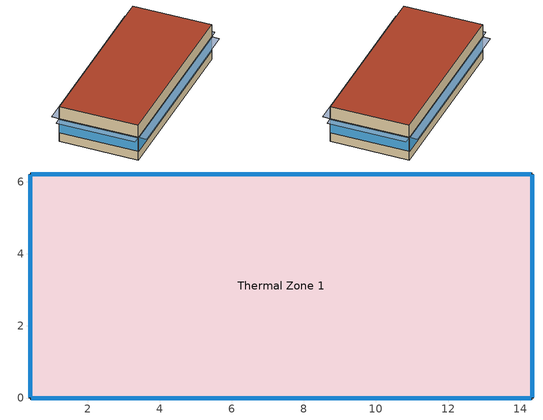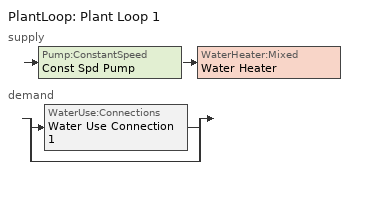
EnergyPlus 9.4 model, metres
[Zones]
Thermal Zone 1
 floor ground (ExtSlabCarpet 4in ClimateZone 1-8): 14.34,6.22 14.34,0 0.41,0 0.41,6.22 z0
 wall outside (ASHRAE 189.1-2009 ExtWall Mass ClimateZone 1): 14.34,6.22 0.41,6.22 0.41,0 14.34,0 14.34,6.22 z0:3.05
 window (ASHRAE 189.1-2009 ExtWindow ClimateZone 1): 14.31,6.22 0.43,6.22 / 0.43,0 14.31,0 z0.76:1.98; 14.34,0.03 14.34,6.19 / 0.41,6.19 0.41,0.03 z0.76:1.99
 roof outside (ASHRAE 189.1-2009 ExtRoof IEAD ClimateZone 1): 14.34,0 14.34,6.22 0.41,6.22 0.41,0 z3.05
shading: 0.41,0.03 0.41,6.19 -0.21,6.19 -0.21,0.03 z1.99; 14.31,-0.61 14.31,0 0.43,0 0.43,-0.61 z1.98; 14.31,6.22 14.31,6.83 0.43,6.83 0.43,6.22 z1.98; 14.95,0.03 14.95,6.19 14.34,6.19 14.34,0.03 z1.99
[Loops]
PlantLoop 'Plant Loop 1'
 supply: Pump:ConstantSpeed 'Const Spd Pump' > WaterHeater:Mixed 'Water Heater'
 demand: split
  | WaterUse:Connections 'Water Use Connection 1'
  | bypass
[Building]
Building 1
[Site:Location]
Denver Centennial  Golden   Nr: Latitude {deg}=39.74; Longitude {deg}=-105.18; Time Zone {hr}=-7; Elevation {m}=1829
[SizingPeriod:DesignDay] Day of Month=21; Dry-Bulb Temperature Range Modifier Type=DefaultMultipliers; Barometric Pressure {Pa}=81198; Rain Indicator=No; Snow Indicator=No; Daylight Saving Time Indicator=No
Name | Month | Day Type | Maximum Dry-Bulb Temperature {C} | Daily Dry-Bulb Temperature Range {deltaC} | Humidity Condition Type | Wetbulb or DewPoint at Maximum Dry-Bulb {C} | Wind Speed {m/s} | Wind Direction {deg} | Solar Model Indicator | ASHRAE Clear Sky Optical Depth for Beam Irradiance (taub) | ASHRAE Clear Sky Optical Depth for Diffuse Irradiance (taud) | Enthalpy at Maximum Dry-Bulb {J/kg} | Sky Clearness
Denver Centennial  Golden   N Ann Clg .4% Condns DB=>MWB | 7 | SummerDesignDay | 33 | 15.2 | Wetbulb | 15.7 | 4.9 | 0 | ASHRAETau | 0.424 | 2.025
Denver Centennial  Golden   N Ann Clg .4% Condns DP=>MDB | 7 | SummerDesignDay | 20.2 | 15.2 | Dewpoint | 16.1 | 4.9 | 0 | ASHRAETau | 0.424 | 2.025
Denver Centennial  Golden   N Ann Clg .4% Condns Enth=>MDB | 7 | SummerDesignDay | 27.3 | 15.2 | Enthalpy |  | 4.9 | 0 | ASHRAETau | 0.424 | 2.025 | 59700
Denver Centennial  Golden   N Ann Clg .4% Condns WB=>MDB | 7 | SummerDesignDay | 27.3 | 15.2 | Wetbulb | 18.4 | 4.9 | 0 | ASHRAETau | 0.424 | 2.025
Denver Centennial  Golden   N Ann Htg 99.6% Condns DB | 12 | WinterDesignDay | -18.8 | 0 | Wetbulb | -18.8 | 3 | 340 | ASHRAEClearSky |  |  |  | 0
Denver Centennial  Golden   N Ann Htg Wind 99.6% Condns WS=>MCDB | 12 | WinterDesignDay | 3.9 | 0 | Wetbulb | 3.9 | 12.2 | 340 | ASHRAEClearSky |  |  |  | 0
Denver Centennial  Golden   N Ann Hum_n 99.6% Condns DP=>MCDB | 12 | WinterDesignDay | -10.9 | 0 | Dewpoint | -21.6 | 3 | 340 | ASHRAEClearSky |  |  |  | 0
[Material] Thermal Absorptance=0.9
Name | Roughness | Thickness {m} | Conductivity {W/m-K} | Density {kg/m3} | Specific Heat {J/kg-K} | Solar Absorptance | Visible Absorptance
1/2IN Gypsum | Smooth | 0.0127 | 0.16 | 784.9 | 830 | 0.4 | 0.4
1IN Stucco | Smooth | 0.0253 | 0.6918 | 1858 | 837 | 0.92 | 0.92
8IN Concrete HW | MediumRough | 0.2033 | 1.7296 | 2243 | 837 | 0.65 | 0.65
MAT-CC05 4 HW CONCRETE | Rough | 0.1016 | 1.311 | 2240 | 836.8 | 0.85 | 0.85
Metal Decking | MediumSmooth | 0.0015 | 45.006 | 7680 | 418.4 | 0.6 | 0.6
Roof Insulation [18] | MediumRough | 0.1693 | 0.049 | 265 | 836.8 | 0.7 | 0.7
Roof Membrane | VeryRough | 0.0095 | 0.16 | 1121.29 | 1460 | 0.7 | 0.7
Wall Insulation [31] | MediumRough | 0.0337 | 0.0432 | 91 | 837 | 0.5 | 0.5
[Material:NoMass]
CP02 CARPET PAD: Roughness=Smooth; Thermal Resistance {m2-K/W}=0.1; Thermal Absorptance=0.9; Solar Absorptance=0.8; Visible Absorptance=0.8
[WindowMaterial:Glazing]
Theoretical Glass [167]: Optical Data Type=SpectralAverage; Thickness {m}=0.003; Solar Transmittance at Normal Incidence=0.2374; Front Side Solar Reflectance at Normal Incidence=0.7126; Back Side Solar Reflectance at Normal Incidence=0; Visible Transmittance at Normal Incidence=0.2512; Front Side Visible Reflectance at Normal Incidence=0.6988; Back Side Visible Reflectance at Normal Incidence=0; Infrared Transmittance at Normal Incidence=0; Front Side Infrared Hemispherical Emissivity=0.985; Back Side Infrared Hemispherical Emissivity=0.985; Conductivity {W/m-K}=2.1073; Dirt Correction Factor for Solar and Visible Transmittance=1; Solar Diffusing=No
[Construction]
ASHRAE 189.1-2009 ExtRoof IEAD ClimateZone 1: Roof Membrane, Roof Insulation [18], Metal Decking
ASHRAE 189.1-2009 ExtWall Mass ClimateZone 1: 1IN Stucco, 8IN Concrete HW, Wall Insulation [31], 1/2IN Gypsum
ASHRAE 189.1-2009 ExtWindow ClimateZone 1: Theoretical Glass [167]
ExtSlabCarpet 4in ClimateZone 1-8: MAT-CC05 4 HW CONCRETE, CP02 CARPET PAD
[Zone]
Thermal Zone 1: Multiplier=1; Part of Total Floor Area=Yes
[ZoneControl:Thermostat]
Thermal Zone 1 Thermostat: Zone or ZoneList=Thermal Zone 1; Control Type Schedule=Thermal Zone 1 Thermostat Schedule; Control 1=Thermal Zone 1 Thermostat 1; Temperature Difference Between Cutout And Setpoint {deltaC}=0
[ThermostatSetpoint:DualSetpoint]
Thermal Zone 1 Thermostat 1: Heating Setpoint Temperature Schedule=Large Office HtgSetp; Cooling Setpoint Temperature Schedule=Large Office ClgSetp
[Sizing:Zone]
Thermal Zone 1: Zone Cooling Design Supply Air Temperature Input Method=SupplyAirTemperature; Zone Cooling Design Supply Air Temperature {C}=14; Zone Cooling Design Supply Air Temperature Difference {deltaC}=11.11; Zone Heating Design Supply Air Temperature Input Method=SupplyAirTemperature; Zone Heating Design Supply Air Temperature {C}=40; Zone Heating Design Supply Air Temperature Difference {deltaC}=11.11; Zone Cooling Design Supply Air Humidity Ratio {kgWater/kgDryAir}=0.0085; Zone Heating Design Supply Air Humidity Ratio {kgWater/kgDryAir}=0.008; Design Specification Outdoor Air Object=189.1-2009 - Office - BreakRoom - CZ1-3 Ventilation; Cooling Design Air Flow Method=DesignDay; Cooling Design Air Flow Rate {m3/s}=0; Cooling Minimum Air Flow per Zone Floor Area {m3/s-m2}=0.000762; Cooling Minimum Air Flow {m3/s}=0; Cooling Minimum Air Flow Fraction=0; Heating Design Air Flow Method=DesignDay; Heating Design Air Flow Rate {m3/s}=0; Heating Maximum Air Flow per Zone Floor Area {m3/s-m2}=0.002032; Heating Maximum Air Flow {m3/s}=0.141576; Heating Maximum Air Flow Fraction=0.3; Account for Dedicated Outdoor Air System=No
[DesignSpecification:OutdoorAir]
189.1-2009 - Office - BreakRoom - CZ1-3 Ventilation: Outdoor Air Method=Sum; Outdoor Air Flow per Person {m3/s-person}=0.00707921; Outdoor Air Flow per Zone Floor Area {m3/s-m2}=0; Outdoor Air Flow per Zone {m3/s}=0; Outdoor Air Flow Air Changes per Hour {1/hr}=0
[ZoneVentilation:DesignFlowRate]
Thermal Zone 1 Ventilation per Person: Zone or ZoneList=Thermal Zone 1; Schedule=Office Misc Occ; Design Flow Rate Calculation Method=Flow/Person; Flow Rate per Person {m3/s-person}=0.00707921
[PlantLoop]
Plant Loop 1: Fluid Type=Water; Plant Equipment Operation Scheme=Plant Loop 1 Operation Schemes; Maximum Loop Temperature {C}=100; Minimum Loop Temperature {C}=0; Maximum Loop Flow Rate {m3/s}=Autosize; Minimum Loop Flow Rate {m3/s}=0; Plant Loop Volume {m3}=Autocalculate; Load Distribution Scheme=Optimal; Plant Loop Demand Calculation Scheme=SingleSetpoint
[Sizing:Plant]
Plant Loop 1: Loop Type=Heating; Design Loop Exit Temperature {C}=82; Loop Design Temperature Difference {deltaC}=11; Sizing Option=NonCoincident; Zone Timesteps in Averaging Window=1; Coincident Sizing Factor Mode=None
[Pump:ConstantSpeed]
Const Spd Pump: Design Flow Rate {m3/s}=Autosize; Design Pump Head {Pa}=179352; Design Power Consumption {W}=Autosize; Motor Efficiency=0.9; Fraction of Motor Inefficiencies to Fluid Stream=0; Pump Control Type=Intermittent; Design Power Sizing Method=PowerPerFlowPerPressure; Design Electric Power per Unit Flow Rate {W/(m3/s)}=348701.1; Design Shaft Power per Unit Flow Rate per Unit Head {W-s/m3-Pa}=1.28205
[WaterHeater:Mixed]
Water Heater: Tank Volume {m3}=0.3785; Setpoint Temperature Schedule=Water Heater Setpoint Temperature; Deadband Temperature Difference {deltaC}=2; Maximum Temperature Limit {C}=82.22; Heater Control Type=Cycle; Heater Maximum Capacity {W}=845000; Heater Ignition Minimum Flow Rate {m3/s}=0; Heater Ignition Delay {s}=0; Heater Fuel Type=NaturalGas; Heater Thermal Efficiency=0.8; Off Cycle Parasitic Fuel Consumption Rate {W}=20; Off Cycle Parasitic Fuel Type=NaturalGas; Off Cycle Parasitic Heat Fraction to Tank=0.8; On Cycle Parasitic Fuel Consumption Rate {W}=0; On Cycle Parasitic Fuel Type=NaturalGas; On Cycle Parasitic Heat Fraction to Tank=0; Ambient Temperature Indicator=Schedule; Ambient Temperature Schedule=Water Heater Ambient Temperature; Off Cycle Loss Coefficient to Ambient Temperature {W/K}=6; Off Cycle Loss Fraction to Zone=1; On Cycle Loss Coefficient to Ambient Temperature {W/K}=6; On Cycle Loss Fraction to Zone=1; Use Side Effectiveness=1; Source Side Effectiveness=1; Use Side Design Flow Rate {m3/s}=Autosize; Source Side Design Flow Rate {m3/s}=Autosize; Indirect Water Heating Recovery Time {hr}=1.5; Source Side Flow Control Mode=IndirectHeatPrimarySetpoint
[WaterUse:Connections]
Water Use Connection 1: Water Use Equipment Name 1=Water Fixture 2
[WaterUse:Equipment]
Water Fixture 2: Peak Flow Rate {m3/s}=6.31e-05
[PlantEquipmentOperationSchemes]
Plant Loop 1 Operation Schemes: Control Scheme Object Type 1=PlantEquipmentOperation:HeatingLoad; Control Scheme Name 1=Plant Loop 1 Heating Operation Scheme; Control Scheme Schedule Name 1=Always On Discrete
[PlantEquipmentOperation:HeatingLoad]
Plant Loop 1 Heating Operation Scheme: Load Range Lower Limit 1 {W}=0; Load Range Upper Limit 1 {W}=1000000000; Range Equipment List Name 1=Plant Loop 1 Heating Equipment List
[PlantEquipmentList]
Plant Loop 1 Heating Equipment List: WaterHeater:Mixed, Water Heater
[SetpointManager:Scheduled]
Scheduled CHW Temp: Control Variable=Temperature; Schedule=Chilled Water Temperature
[Schedule:Compact]
Thermal Zone 1 Thermostat Schedule: Through: 12/31, For: AllDays, Until: 24:00, 4
[Schedule:Day:Interval]
Large Office HtgSetp Default Schedule: No, 06:00, 15.6, 22:00, 21, 24:00, 15.6
Large Office HtgSetp Rule 2 Day Schedule: No, 06:00, 15.6, 18:00, 21, 24:00, 15.6
Large Office HtgSetp Rule 1 Day Schedule; Large Office HtgSetp Summer Design Day: No, 24:00, 15.6
Large Office HtgSetp Winter Design Day: No, 24:00, 21
Large Office ClgSetp Default Schedule; Large Office ClgSetp Summer Design Day: No, 06:00, 26.7, 22:00, 24, 24:00, 26.7
Large Office ClgSetp Rule 2 Day Schedule: No, 06:00, 26.7, 18:00, 24, 24:00, 26.7
Large Office ClgSetp Rule 1 Day Schedule; Large Office ClgSetp Winter Design Day: No, 24:00, 26.7
Chilled Water Temperature Default; Chilled Water Temperature Summer Design Day; Chilled Water Temperature Winter Design Day: No, 24:00, 6.7
Office Bldg Occ Default Schedule 1: No, 06:00, 0, 07:00, 0.1, 08:00, 0.2, 20:00, 0.4, 22:00, 0.1, 24:00, 0.05
Office Bldg Occ Rule 1 Day Schedule 1; Office Bldg Occ Winter Design Day 1: No, 24:00, 0
Office Bldg Occ Rule 2 Day Schedule 1: No, 06:00, 0, 08:00, 0.1, 14:00, 0.25, 17:00, 0.1, 24:00, 0
Office Bldg Occ Summer Design Day 1: No, 06:00, 0, 22:00, 1, 24:00, 0.05
Water Heater Ambient Temperature Default: No, 24:00, 22
Water Heater Setpoint Temperature Default: No, 24:00, 60
[Schedule:Week:Daily]
Large Office HtgSetp Week Rule - Jan1-Jan4: Large Office HtgSetp Default Schedule, Large Office HtgSetp Default Schedule, Large Office HtgSetp Default Schedule, Large Office HtgSetp Default Schedule, Large Office HtgSetp Default Schedule, Large Office HtgSetp Default Schedule, Large Office HtgSetp Rule 2 Day Schedule, Large Office HtgSetp Default Schedule, Large Office HtgSetp Summer Design Day, Large Office HtgSetp Winter Design Day, Large Office HtgSetp Default Schedule, Large Office HtgSetp Default Schedule
Large Office HtgSetp Week Rule - Jan5-Dec31: Large Office HtgSetp Rule 1 Day Schedule, Large Office HtgSetp Default Schedule, Large Office HtgSetp Default Schedule, Large Office HtgSetp Default Schedule, Large Office HtgSetp Default Schedule, Large Office HtgSetp Default Schedule, Large Office HtgSetp Rule 2 Day Schedule, Large Office HtgSetp Default Schedule, Large Office HtgSetp Summer Design Day, Large Office HtgSetp Winter Design Day, Large Office HtgSetp Default Schedule, Large Office HtgSetp Default Schedule
Large Office ClgSetp Week Rule - Jan1-Jan4: Large Office ClgSetp Default Schedule, Large Office ClgSetp Default Schedule, Large Office ClgSetp Default Schedule, Large Office ClgSetp Default Schedule, Large Office ClgSetp Default Schedule, Large Office ClgSetp Default Schedule, Large Office ClgSetp Rule 2 Day Schedule, Large Office ClgSetp Default Schedule, Large Office ClgSetp Summer Design Day, Large Office ClgSetp Winter Design Day, Large Office ClgSetp Default Schedule, Large Office ClgSetp Default Schedule
Large Office ClgSetp Week Rule - Jan5-Dec31: Large Office ClgSetp Rule 1 Day Schedule, Large Office ClgSetp Default Schedule, Large Office ClgSetp Default Schedule, Large Office ClgSetp Default Schedule, Large Office ClgSetp Default Schedule, Large Office ClgSetp Default Schedule, Large Office ClgSetp Rule 2 Day Schedule, Large Office ClgSetp Default Schedule, Large Office ClgSetp Summer Design Day, Large Office ClgSetp Winter Design Day, Large Office ClgSetp Default Schedule, Large Office ClgSetp Default Schedule
Chilled Water Temperature Week Rule - Jan1-Dec31: Chilled Water Temperature Default, Chilled Water Temperature Default, Chilled Water Temperature Default, Chilled Water Temperature Default, Chilled Water Temperature Default, Chilled Water Temperature Default, Chilled Water Temperature Default, Chilled Water Temperature Default, Chilled Water Temperature Summer Design Day, Chilled Water Temperature Winter Design Day, Chilled Water Temperature Default, Chilled Water Temperature Default
Office Misc Occ Week Rule - Jan1-Jan4: Office Bldg Occ Default Schedule 1, Office Bldg Occ Default Schedule 1, Office Bldg Occ Default Schedule 1, Office Bldg Occ Default Schedule 1, Office Bldg Occ Default Schedule 1, Office Bldg Occ Default Schedule 1, Office Bldg Occ Rule 2 Day Schedule 1, Office Bldg Occ Default Schedule 1, Office Bldg Occ Summer Design Day 1, Office Bldg Occ Winter Design Day 1, Office Bldg Occ Default Schedule 1, Office Bldg Occ Default Schedule 1
Office Misc Occ Week Rule - Jan5-Dec31: Office Bldg Occ Rule 1 Day Schedule 1, Office Bldg Occ Default Schedule 1, Office Bldg Occ Default Schedule 1, Office Bldg Occ Default Schedule 1, Office Bldg Occ Default Schedule 1, Office Bldg Occ Default Schedule 1, Office Bldg Occ Rule 2 Day Schedule 1, Office Bldg Occ Default Schedule 1, Office Bldg Occ Summer Design Day 1, Office Bldg Occ Winter Design Day 1, Office Bldg Occ Default Schedule 1, Office Bldg Occ Default Schedule 1
Water Heater Ambient Temperature Week Rule - Jan1-Dec31: Water Heater Ambient Temperature Default, Water Heater Ambient Temperature Default, Water Heater Ambient Temperature Default, Water Heater Ambient Temperature Default, Water Heater Ambient Temperature Default, Water Heater Ambient Temperature Default, Water Heater Ambient Temperature Default, Water Heater Ambient Temperature Default, Water Heater Ambient Temperature Default, Water Heater Ambient Temperature Default, Water Heater Ambient Temperature Default, Water Heater Ambient Temperature Default
Water Heater Setpoint Temperature Week Rule - Jan1-Dec31: Water Heater Setpoint Temperature Default, Water Heater Setpoint Temperature Default, Water Heater Setpoint Temperature Default, Water Heater Setpoint Temperature Default, Water Heater Setpoint Temperature Default, Water Heater Setpoint Temperature Default, Water Heater Setpoint Temperature Default, Water Heater Setpoint Temperature Default, Water Heater Setpoint Temperature Default, Water Heater Setpoint Temperature Default, Water Heater Setpoint Temperature Default, Water Heater Setpoint Temperature Default
[Schedule:Year]
Large Office HtgSetp: Large Office HtgSetp Week Rule - Jan1-Jan4, 1, 1, 1, 4, Large Office HtgSetp Week Rule - Jan5-Dec31, 1, 5, 12, 31
Large Office ClgSetp: Large Office ClgSetp Week Rule - Jan1-Jan4, 1, 1, 1, 4, Large Office ClgSetp Week Rule - Jan5-Dec31, 1, 5, 12, 31
Chilled Water Temperature: Chilled Water Temperature Week Rule - Jan1-Dec31, 1, 1, 12, 31
Office Misc Occ: Office Misc Occ Week Rule - Jan1-Jan4, 1, 1, 1, 4, Office Misc Occ Week Rule - Jan5-Dec31, 1, 5, 12, 31
Water Heater Ambient Temperature: Water Heater Ambient Temperature Week Rule - Jan1-Dec31, 1, 1, 12, 31
Water Heater Setpoint Temperature: Water Heater Setpoint Temperature Week Rule - Jan1-Dec31, 1, 1, 12, 31
[Schedule:Constant]
Always On Discrete: Hourly Value=1
